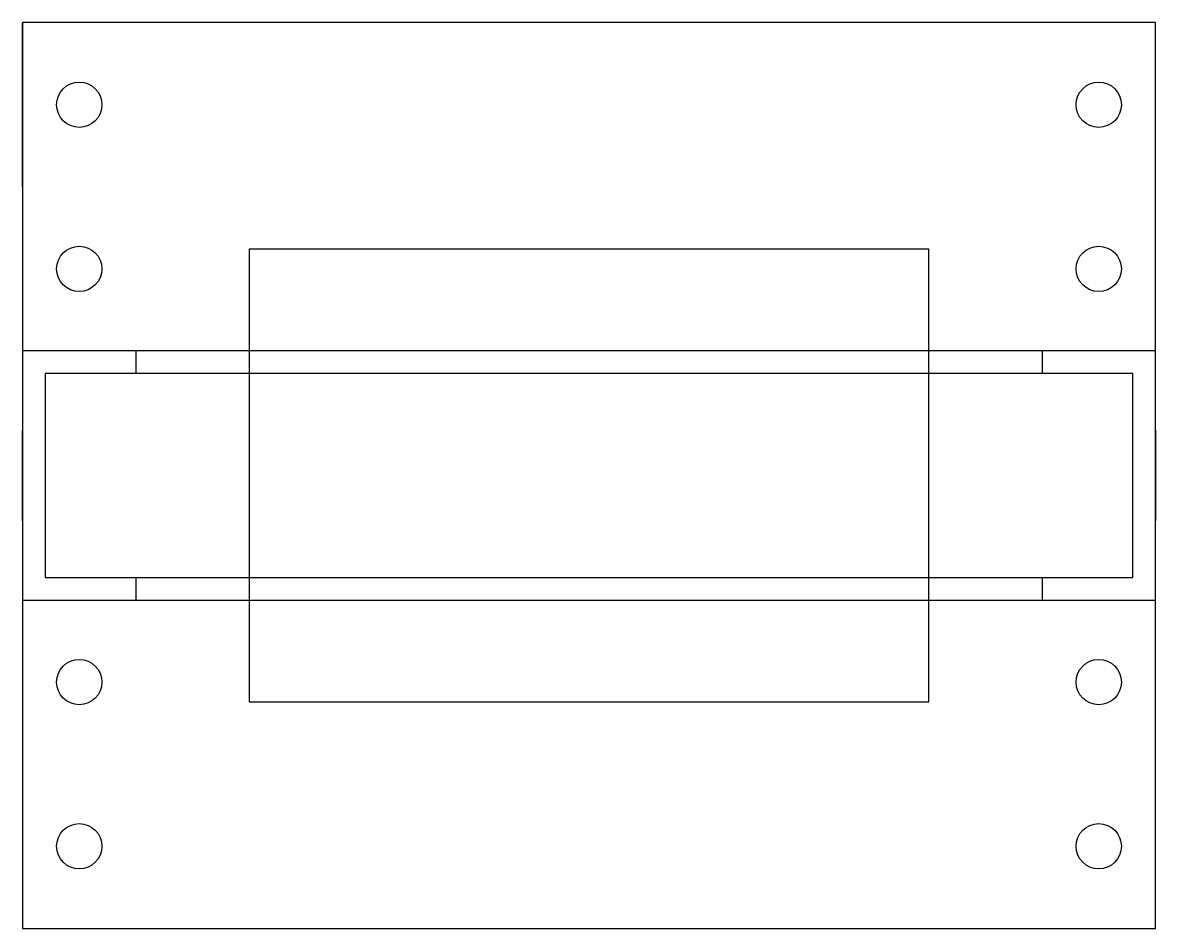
# Model space of a CAD drawing. Header units: centimetres. Extents: x 2552.2 to 2602.2, y 2275.6 to 2315.6.
import ezdxf

# ---------------------------------------------------------------- set-up
doc = ezdxf.new("R2010")
doc.units = ezdxf.units.CM

msp = doc.modelspace()

# ---------------------------------------------------------------- linework, layer by layer
at = {"color": 0}
for p, q in [((2552.162, 2308.343, 3.535), (2552.162, 2315.593, 3.535)), ((2557.162, 2301.093, 3.535), (2557.162, 2300.093, 3.535)), ((2602.162, 2301.093, 3.535), (2597.162, 2301.093, 3.535)), ((2597.162, 2301.093, 3.535), (2597.162, 2300.093, 3.535)), ((2557.162, 2291.093, 3.535), (2557.162, 2290.093, 3.535)), ((2597.162, 2291.093, 3.535), (2597.162, 2290.093, 3.535))]:
    msp.add_line(p, q, dxfattribs=at)
at = {"color": 3}
msp.add_line((2552.162, 2295.593, 13.535), (2552.162, 2295.593, 13.535), dxfattribs=at)
msp.add_line((2552.162, 2295.593, 13.535), (2552.162, 2295.593, 13.535), dxfattribs=at)
msp.add_line((2552.162, 2295.593, 13.535), (2552.162, 2295.593, 13.535), dxfattribs=at)
at = {"color": 0}
for points, elevation in [([(2552.162, 2275.593), (2602.162, 2275.593), (2602.162, 2315.593), (2552.162, 2315.593)], 2.535), ([(2552.162, 2290.093), (2602.162, 2290.093), (2602.162, 2301.093), (2552.162, 2301.093)], 3.535), ([(2553.162, 2291.093), (2601.162, 2291.093), (2601.162, 2300.093), (2553.162, 2300.093)], 3.535)]:
    msp.add_lwpolyline(points, close=True, dxfattribs=dict(at, elevation=elevation))
at = {"color": 7, "true_color": 0xffffff, "elevation": 203.535}
for points in [[(2552.162, 2275.593), (2602.162, 2275.593), (2602.162, 2315.593), (2552.162, 2315.593)], [(2562.162, 2285.593), (2592.162, 2285.593), (2592.162, 2305.593), (2562.162, 2305.593)]]:
    msp.add_lwpolyline(points, close=True, dxfattribs=at)
at = {"color": 0}
for centre in [(2554.662, 2311.968, 3.535), (2599.662, 2311.968, 3.535), (2554.662, 2304.718, 3.535), (2599.662, 2304.718, 3.535), (2554.662, 2286.468, 3.535), (2599.662, 2286.468, 3.535), (2554.662, 2279.218, 3.535), (2599.662, 2279.218, 3.535)]:
    msp.add_circle(centre, 1, dxfattribs=at)
at = {"color": 250, "extrusion": (-1, 0, 0)}
for centre in [(-2295.593, 13.535, -2552.162), (-2295.593, 33.535, -2552.162), (-2295.593, 53.535, -2552.162), (-2295.593, 73.535, -2552.162), (-2295.593, 93.535, -2552.162), (-2295.593, 113.535, -2552.162), (-2295.593, 133.535, -2552.162), (-2295.593, 153.535, -2552.162), (-2295.593, 173.535, -2552.162), (-2295.593, 193.535, -2552.162)]:
    msp.add_circle(centre, 2, dxfattribs=at)
at = {"color": 0, "extrusion": (1, 0, 0)}
for centre in [(2295.593, 13.535, 2602.162), (2295.593, 33.535, 2602.162), (2295.593, 53.535, 2602.162), (2295.593, 73.535, 2602.162), (2295.593, 93.535, 2602.162), (2295.593, 113.535, 2602.162), (2295.593, 133.535, 2602.162), (2295.593, 153.535, 2602.162), (2295.593, 173.535, 2602.162), (2295.593, 193.535, 2602.162)]:
    msp.add_circle(centre, 2, dxfattribs=at)

doc.saveas('drawing.dxf')
